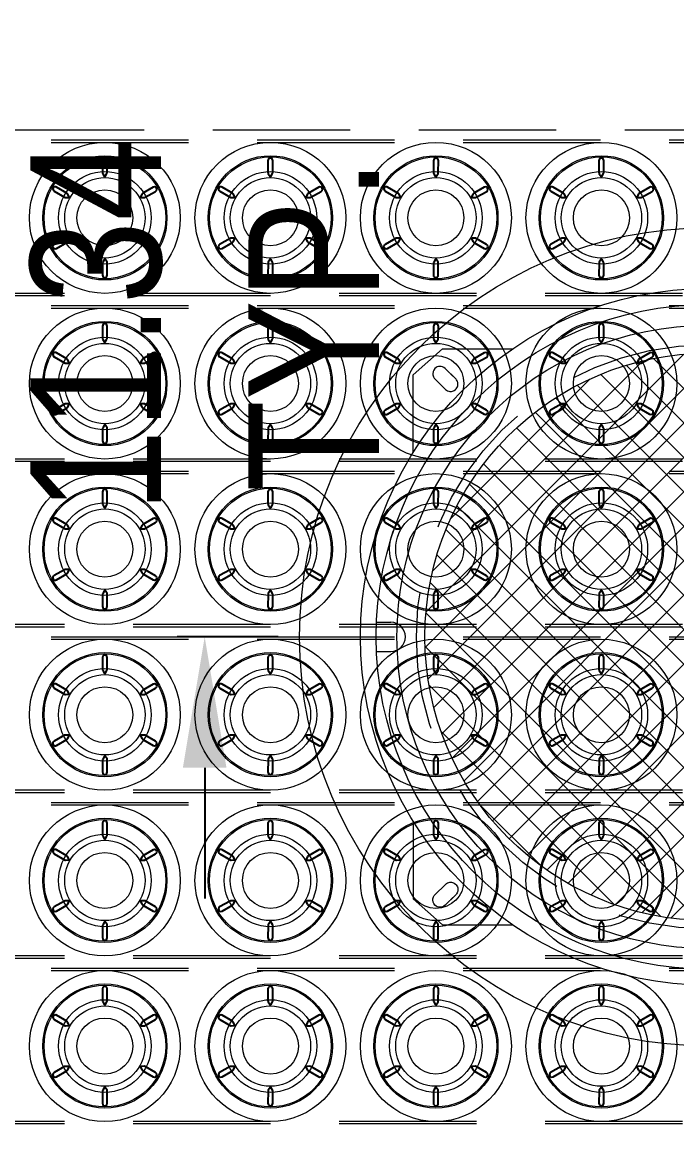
# Model space of a CAD drawing. Extents: x 0 to 216, y -5 to 280.
# Drawn here: x 115.29 to 127.21, y 195.02 to 215.15 of the extents above; entities that cross this region are included whole.
import ezdxf

# ---------------------------------------------------------------- set-up
doc = ezdxf.new("R2010")
doc.units = 0
doc.header["$LTSCALE"] = 10
doc.header["$MEASUREMENT"] = 0
doc.header["$PDMODE"] = 35
doc.linetypes.add('DASHED2', pattern=[0.375, 0.25, -0.125])
doc.linetypes.add('HIDDEN', pattern=[0.375, 0.25, -0.125])
doc.layers.get('0').update_dxf_attribs({"linetype": 'CONTINUOUS'})
doc.layers.get('Defpoints').update_dxf_attribs({"linetype": 'CONTINUOUS'})
for name, color, linetype, lineweight in [('CADdetails-1-ANNO', 41, 'CONTINUOUS', 5), ('CADdetails-2-HATCH', 8, 'CONTINUOUS', 5), ('CADdetails-3-HIDDEN', 11, 'HIDDEN', 5), ('CADdetails-4-LIGHT', 3, 'CONTINUOUS', 13), ('CADdetails-5-MEDIUM', 4, 'CONTINUOUS', 18)]:
    doc.layers.add(name, color=color, linetype=linetype, lineweight=lineweight)
doc.layers.add('SoftPrint', color=248, linetype='CONTINUOUS')
doc.styles.add('CADdetails-DIMENSIONS', font='ARIALN.TTF', dxfattribs={"height": 2.38})
doc.dimstyles.new('CADdetails-DIM', dxfattribs={"dimtxt": 2.38, "dimasz": 2.38, "dimexe": 0.5, "dimexo": 1.5, "dimgap": 1, "dimtad": 0, "dimzin": 0, "dimdsep": 46, "dimtxsty": 'CADdetails-DIMENSIONS', "dimcen": 1, "dimclrd": 256, "dimclre": 256, "dimclrt": 256, "dimadec": 0, "dimazin": 0, "dimtfac": 1, "dimtofl": 0, "dimtmove": 0, "dimatfit": 3, "dimfxl": 1, "dimtolj": 1, "dimtzin": 0, "dimarcsym": 0})

# ---------------------------------------------------------------- blocks, each defined once
blk = doc.blocks.new('*D15')
at = {"layer": 'CADdetails-1-ANNO', "lineweight": -2, "transparency": 16777216}
for p, q in [((82.067, 214.685), (82.067, 232.453)), ((150.109, 214.685), (150.109, 232.453)), ((84.447, 231.953), (113.523, 231.953)), ((147.729, 231.953), (118.652, 231.953))]:
    blk.add_line(p, q, dxfattribs=at)
at = {"layer": 'CADdetails-1-ANNO', "transparency": 16777216}
for points in [[(84.447, 232.35), (84.447, 231.556), (82.067, 231.953)], [(147.729, 232.35), (147.729, 231.556), (150.109, 231.953)]]:
    blk.add_solid(points, dxfattribs=at)
at = {"layer": 'Defpoints', "color": 0, "transparency": 16777216}
for p in [(150.109, 231.953), (82.067, 213.185), (150.109, 213.185)]:
    blk.add_point(p, dxfattribs=at)
at = {"layer": 'CADdetails-1-ANNO', "transparency": 16777216, "insert": (116.088, 231.953), "char_height": 2.38, "attachment_point": 5, "style": 'CADdetails-DIMENSIONS'}
blk.add_mtext("\\A1;16'", dxfattribs=at)
blk = doc.blocks.new('*D32')
at = {"layer": 'CADdetails-1-ANNO', "lineweight": -2, "transparency": 16777216}
for p, q in [((118.613, 217.692), (118.613, 220.072)), ((117.113, 215.312), (118.113, 215.312)), ((119.948, 203.971), (118.113, 203.971)), ((118.613, 201.591), (118.613, 199.211))]:
    blk.add_line(p, q, dxfattribs=at)
at = {"layer": 'CADdetails-1-ANNO', "transparency": 16777216}
for points in [[(118.216, 217.692), (119.009, 217.692), (118.613, 215.312)], [(118.216, 201.591), (119.009, 201.591), (118.613, 203.971)]]:
    blk.add_solid(points, dxfattribs=at)
at = {"layer": 'Defpoints', "color": 0, "transparency": 16777216}
for p in [(118.613, 215.312), (118.613, 203.971), (121.448, 203.971)]:
    blk.add_point(p, dxfattribs=at)
at = {"layer": 'CADdetails-1-ANNO', "transparency": 16777216, "insert": (118.613, 209.641), "char_height": 2.38, "attachment_point": 5, "rotation": 90, "style": 'CADdetails-DIMENSIONS'}
blk.add_mtext('\\A1;11.34\\PTYP.', dxfattribs=at)
blk = doc.blocks.new('*U179')
at = {"layer": 'SoftPrint'}
blk.add_lwpolyline([(0.106, 0.017, 0.143172), (0.12, 0.031), (0.148, 0.086, 0.555128), (0.142, 0.097), (0.08, 0.098, 0.137274), (0.062, 0.093), (-0.127, -0.015, 1), (-0.083, -0.092)], format="xyb", close=True, dxfattribs=at)
blk = doc.blocks.new('*U180')
at = {"color": 0, "linetype": 'ByBlock', "lineweight": -2, "transparency": 16777216}
for p, rotation in [((-0.006, 0.923), 239.9999999999999), ((-0.802, 0.457), 299.9999999999998), ((0.797, 0.467), 180), ((0.802, -0.457), 120), ((0.006, -0.923), 59.99999999999997)]:
    blk.add_blockref('*U179', p, dxfattribs=dict(at, rotation=rotation))
blk.add_blockref('*U179', (-0.797, -0.467), dxfattribs=at)
blk = doc.blocks.new('*U181')
at = {"layer": 'SoftPrint'}
blk.add_lwpolyline([(0.106, 0.017, 0.143172), (0.12, 0.031), (0.148, 0.086, 0.555128), (0.142, 0.097), (0.08, 0.098, 0.137274), (0.062, 0.093), (-0.127, -0.015, 1), (-0.083, -0.092)], format="xyb", close=True, dxfattribs=at)
blk = doc.blocks.new('*U182')
at = {"color": 0, "linetype": 'ByBlock', "lineweight": -2, "transparency": 16777216}
for p, rotation in [((-0.006, 0.923), 239.9999999999999), ((-0.802, 0.457), 299.9999999999998), ((0.797, 0.467), 180), ((0.802, -0.457), 120), ((0.006, -0.923), 59.99999999999997)]:
    blk.add_blockref('*U181', p, dxfattribs=dict(at, rotation=rotation))
blk.add_blockref('*U181', (-0.797, -0.467), dxfattribs=at)
blk = doc.blocks.new('*U183')
at = {"layer": 'SoftPrint'}
blk.add_lwpolyline([(0.106, 0.017, 0.143172), (0.12, 0.031), (0.148, 0.086, 0.555128), (0.142, 0.097), (0.08, 0.098, 0.137274), (0.062, 0.093), (-0.127, -0.015, 1), (-0.083, -0.092)], format="xyb", close=True, dxfattribs=at)
blk = doc.blocks.new('*U184')
at = {"color": 0, "linetype": 'ByBlock', "lineweight": -2, "transparency": 16777216}
for p, rotation in [((-0.006, 0.923), 239.9999999999999), ((-0.802, 0.457), 299.9999999999998), ((0.797, 0.467), 180), ((0.802, -0.457), 120), ((0.006, -0.923), 59.99999999999997)]:
    blk.add_blockref('*U183', p, dxfattribs=dict(at, rotation=rotation))
blk.add_blockref('*U183', (-0.797, -0.467), dxfattribs=at)
blk = doc.blocks.new('*U185')
at = {"layer": 'SoftPrint'}
blk.add_lwpolyline([(0.106, 0.017, 0.143172), (0.12, 0.031), (0.148, 0.086, 0.555128), (0.142, 0.097), (0.08, 0.098, 0.137274), (0.062, 0.093), (-0.127, -0.015, 1), (-0.083, -0.092)], format="xyb", close=True, dxfattribs=at)
blk = doc.blocks.new('*U186')
at = {"color": 0, "linetype": 'ByBlock', "lineweight": -2, "transparency": 16777216}
for p, rotation in [((-0.006, 0.923), 239.9999999999999), ((-0.802, 0.457), 299.9999999999998), ((0.797, 0.467), 180), ((0.802, -0.457), 120), ((0.006, -0.923), 59.99999999999997)]:
    blk.add_blockref('*U185', p, dxfattribs=dict(at, rotation=rotation))
blk.add_blockref('*U185', (-0.797, -0.467), dxfattribs=at)
blk = doc.blocks.new('*U187')
at = {"layer": 'SoftPrint'}
blk.add_lwpolyline([(0.106, 0.017, 0.143172), (0.12, 0.031), (0.148, 0.086, 0.555128), (0.142, 0.097), (0.08, 0.098, 0.137274), (0.062, 0.093), (-0.127, -0.015, 1), (-0.083, -0.092)], format="xyb", close=True, dxfattribs=at)
blk = doc.blocks.new('*U188')
at = {"color": 0, "linetype": 'ByBlock', "lineweight": -2, "transparency": 16777216}
for p, rotation in [((-0.006, 0.923), 239.9999999999999), ((-0.802, 0.457), 299.9999999999998), ((0.797, 0.467), 180), ((0.802, -0.457), 120), ((0.006, -0.923), 59.99999999999997)]:
    blk.add_blockref('*U187', p, dxfattribs=dict(at, rotation=rotation))
blk.add_blockref('*U187', (-0.797, -0.467), dxfattribs=at)
blk = doc.blocks.new('*U189')
at = {"layer": 'SoftPrint'}
blk.add_lwpolyline([(0.106, 0.017, 0.143172), (0.12, 0.031), (0.148, 0.086, 0.555128), (0.142, 0.097), (0.08, 0.098, 0.137274), (0.062, 0.093), (-0.127, -0.015, 1), (-0.083, -0.092)], format="xyb", close=True, dxfattribs=at)
blk = doc.blocks.new('*U190')
at = {"color": 0, "linetype": 'ByBlock', "lineweight": -2, "transparency": 16777216}
for p, rotation in [((-0.006, 0.923), 239.9999999999999), ((-0.802, 0.457), 299.9999999999998), ((0.797, 0.467), 180), ((0.802, -0.457), 120), ((0.006, -0.923), 59.99999999999997)]:
    blk.add_blockref('*U189', p, dxfattribs=dict(at, rotation=rotation))
blk.add_blockref('*U189', (-0.797, -0.467), dxfattribs=at)
blk = doc.blocks.new('*U191')
at = {"layer": 'SoftPrint'}
blk.add_lwpolyline([(0.106, 0.017, 0.143172), (0.12, 0.031), (0.148, 0.086, 0.555128), (0.142, 0.097), (0.08, 0.098, 0.137274), (0.062, 0.093), (-0.127, -0.015, 1), (-0.083, -0.092)], format="xyb", close=True, dxfattribs=at)
blk = doc.blocks.new('*U192')
at = {"color": 0, "linetype": 'ByBlock', "lineweight": -2, "transparency": 16777216}
for p, rotation in [((-0.006, 0.923), 239.9999999999999), ((-0.802, 0.457), 299.9999999999998), ((0.797, 0.467), 180), ((0.802, -0.457), 120), ((0.006, -0.923), 59.99999999999997)]:
    blk.add_blockref('*U191', p, dxfattribs=dict(at, rotation=rotation))
blk.add_blockref('*U191', (-0.797, -0.467), dxfattribs=at)
blk = doc.blocks.new('*U193')
at = {"layer": 'SoftPrint'}
blk.add_lwpolyline([(0.106, 0.017, 0.143172), (0.12, 0.031), (0.148, 0.086, 0.555128), (0.142, 0.097), (0.08, 0.098, 0.137274), (0.062, 0.093), (-0.127, -0.015, 1), (-0.083, -0.092)], format="xyb", close=True, dxfattribs=at)
blk = doc.blocks.new('*U194')
at = {"color": 0, "linetype": 'ByBlock', "lineweight": -2, "transparency": 16777216}
for p, rotation in [((-0.006, 0.923), 239.9999999999999), ((-0.802, 0.457), 299.9999999999998), ((0.797, 0.467), 180), ((0.802, -0.457), 120), ((0.006, -0.923), 59.99999999999997)]:
    blk.add_blockref('*U193', p, dxfattribs=dict(at, rotation=rotation))
blk.add_blockref('*U193', (-0.797, -0.467), dxfattribs=at)
blk = doc.blocks.new('*U195')
at = {"layer": 'SoftPrint'}
blk.add_lwpolyline([(0.106, 0.017, 0.143172), (0.12, 0.031), (0.148, 0.086, 0.555128), (0.142, 0.097), (0.08, 0.098, 0.137274), (0.062, 0.093), (-0.127, -0.015, 1), (-0.083, -0.092)], format="xyb", close=True, dxfattribs=at)
blk = doc.blocks.new('*U196')
at = {"color": 0, "linetype": 'ByBlock', "lineweight": -2, "transparency": 16777216}
for p, rotation in [((-0.006, 0.923), 239.9999999999999), ((-0.802, 0.457), 299.9999999999998), ((0.797, 0.467), 180), ((0.802, -0.457), 120), ((0.006, -0.923), 59.99999999999997)]:
    blk.add_blockref('*U195', p, dxfattribs=dict(at, rotation=rotation))
blk.add_blockref('*U195', (-0.797, -0.467), dxfattribs=at)
blk = doc.blocks.new('*U197')
at = {"layer": 'SoftPrint'}
blk.add_lwpolyline([(0.106, 0.017, 0.143172), (0.12, 0.031), (0.148, 0.086, 0.555128), (0.142, 0.097), (0.08, 0.098, 0.137274), (0.062, 0.093), (-0.127, -0.015, 1), (-0.083, -0.092)], format="xyb", close=True, dxfattribs=at)
blk = doc.blocks.new('*U198')
at = {"color": 0, "linetype": 'ByBlock', "lineweight": -2, "transparency": 16777216}
for p, rotation in [((-0.006, 0.923), 239.9999999999999), ((-0.802, 0.457), 299.9999999999998), ((0.797, 0.467), 180), ((0.802, -0.457), 120), ((0.006, -0.923), 59.99999999999997)]:
    blk.add_blockref('*U197', p, dxfattribs=dict(at, rotation=rotation))
blk.add_blockref('*U197', (-0.797, -0.467), dxfattribs=at)
blk = doc.blocks.new('*U199')
at = {"layer": 'SoftPrint'}
blk.add_lwpolyline([(0.106, 0.017, 0.143172), (0.12, 0.031), (0.148, 0.086, 0.555128), (0.142, 0.097), (0.08, 0.098, 0.137274), (0.062, 0.093), (-0.127, -0.015, 1), (-0.083, -0.092)], format="xyb", close=True, dxfattribs=at)
blk = doc.blocks.new('*U200')
at = {"color": 0, "linetype": 'ByBlock', "lineweight": -2, "transparency": 16777216}
for p, rotation in [((-0.006, 0.923), 239.9999999999999), ((-0.802, 0.457), 299.9999999999998), ((0.797, 0.467), 180), ((0.802, -0.457), 120), ((0.006, -0.923), 59.99999999999997)]:
    blk.add_blockref('*U199', p, dxfattribs=dict(at, rotation=rotation))
blk.add_blockref('*U199', (-0.797, -0.467), dxfattribs=at)
blk = doc.blocks.new('*U201')
at = {"layer": 'SoftPrint'}
blk.add_lwpolyline([(0.106, 0.017, 0.143172), (0.12, 0.031), (0.148, 0.086, 0.555128), (0.142, 0.097), (0.08, 0.098, 0.137274), (0.062, 0.093), (-0.127, -0.015, 1), (-0.083, -0.092)], format="xyb", close=True, dxfattribs=at)
blk = doc.blocks.new('*U202')
at = {"color": 0, "linetype": 'ByBlock', "lineweight": -2, "transparency": 16777216}
for p, rotation in [((-0.006, 0.923), 239.9999999999999), ((-0.802, 0.457), 299.9999999999998), ((0.797, 0.467), 180), ((0.802, -0.457), 120), ((0.006, -0.923), 59.99999999999997)]:
    blk.add_blockref('*U201', p, dxfattribs=dict(at, rotation=rotation))
blk.add_blockref('*U201', (-0.797, -0.467), dxfattribs=at)
blk = doc.blocks.new('*U203')
at = {"layer": 'SoftPrint'}
blk.add_lwpolyline([(0.106, 0.017, 0.143172), (0.12, 0.031), (0.148, 0.086, 0.555128), (0.142, 0.097), (0.08, 0.098, 0.137274), (0.062, 0.093), (-0.127, -0.015, 1), (-0.083, -0.092)], format="xyb", close=True, dxfattribs=at)
blk = doc.blocks.new('*U204')
at = {"color": 0, "linetype": 'ByBlock', "lineweight": -2, "transparency": 16777216}
for p, rotation in [((-0.006, 0.923), 239.9999999999999), ((-0.802, 0.457), 299.9999999999998), ((0.797, 0.467), 180), ((0.802, -0.457), 120), ((0.006, -0.923), 59.99999999999997)]:
    blk.add_blockref('*U203', p, dxfattribs=dict(at, rotation=rotation))
blk.add_blockref('*U203', (-0.797, -0.467), dxfattribs=at)
blk = doc.blocks.new('*U205')
at = {"layer": 'SoftPrint'}
blk.add_lwpolyline([(0.106, 0.017, 0.143172), (0.12, 0.031), (0.148, 0.086, 0.555128), (0.142, 0.097), (0.08, 0.098, 0.137274), (0.062, 0.093), (-0.127, -0.015, 1), (-0.083, -0.092)], format="xyb", close=True, dxfattribs=at)
blk = doc.blocks.new('*U206')
at = {"color": 0, "linetype": 'ByBlock', "lineweight": -2, "transparency": 16777216}
for p, rotation in [((-0.006, 0.923), 239.9999999999999), ((-0.802, 0.457), 299.9999999999998), ((0.797, 0.467), 180), ((0.802, -0.457), 120), ((0.006, -0.923), 59.99999999999997)]:
    blk.add_blockref('*U205', p, dxfattribs=dict(at, rotation=rotation))
blk.add_blockref('*U205', (-0.797, -0.467), dxfattribs=at)
blk = doc.blocks.new('*U207')
at = {"layer": 'SoftPrint'}
blk.add_lwpolyline([(0.106, 0.017, 0.143172), (0.12, 0.031), (0.148, 0.086, 0.555128), (0.142, 0.097), (0.08, 0.098, 0.137274), (0.062, 0.093), (-0.127, -0.015, 1), (-0.083, -0.092)], format="xyb", close=True, dxfattribs=at)
blk = doc.blocks.new('*U208')
at = {"color": 0, "linetype": 'ByBlock', "lineweight": -2, "transparency": 16777216}
for p, rotation in [((-0.006, 0.923), 239.9999999999999), ((-0.802, 0.457), 299.9999999999998), ((0.797, 0.467), 180), ((0.802, -0.457), 120), ((0.006, -0.923), 59.99999999999997)]:
    blk.add_blockref('*U207', p, dxfattribs=dict(at, rotation=rotation))
blk.add_blockref('*U207', (-0.797, -0.467), dxfattribs=at)
blk = doc.blocks.new('*U209')
at = {"layer": 'SoftPrint'}
blk.add_lwpolyline([(0.106, 0.017, 0.143172), (0.12, 0.031), (0.148, 0.086, 0.555128), (0.142, 0.097), (0.08, 0.098, 0.137274), (0.062, 0.093), (-0.127, -0.015, 1), (-0.083, -0.092)], format="xyb", close=True, dxfattribs=at)
blk = doc.blocks.new('*U210')
at = {"color": 0, "linetype": 'ByBlock', "lineweight": -2, "transparency": 16777216}
for p, rotation in [((-0.006, 0.923), 239.9999999999999), ((-0.802, 0.457), 299.9999999999998), ((0.797, 0.467), 180), ((0.802, -0.457), 120), ((0.006, -0.923), 59.99999999999997)]:
    blk.add_blockref('*U209', p, dxfattribs=dict(at, rotation=rotation))
blk.add_blockref('*U209', (-0.797, -0.467), dxfattribs=at)
blk = doc.blocks.new('*U211')
at = {"layer": 'SoftPrint'}
blk.add_lwpolyline([(0.106, 0.017, 0.143172), (0.12, 0.031), (0.148, 0.086, 0.555128), (0.142, 0.097), (0.08, 0.098, 0.137274), (0.062, 0.093), (-0.127, -0.015, 1), (-0.083, -0.092)], format="xyb", close=True, dxfattribs=at)
blk = doc.blocks.new('*U212')
at = {"color": 0, "linetype": 'ByBlock', "lineweight": -2, "transparency": 16777216}
for p, rotation in [((-0.006, 0.923), 239.9999999999999), ((-0.802, 0.457), 299.9999999999998), ((0.797, 0.467), 180), ((0.802, -0.457), 120), ((0.006, -0.923), 59.99999999999997)]:
    blk.add_blockref('*U211', p, dxfattribs=dict(at, rotation=rotation))
blk.add_blockref('*U211', (-0.797, -0.467), dxfattribs=at)
blk = doc.blocks.new('*U213')
at = {"layer": 'SoftPrint'}
blk.add_lwpolyline([(0.106, 0.017, 0.143172), (0.12, 0.031), (0.148, 0.086, 0.555128), (0.142, 0.097), (0.08, 0.098, 0.137274), (0.062, 0.093), (-0.127, -0.015, 1), (-0.083, -0.092)], format="xyb", close=True, dxfattribs=at)
blk = doc.blocks.new('*U214')
at = {"color": 0, "linetype": 'ByBlock', "lineweight": -2, "transparency": 16777216}
for p, rotation in [((-0.006, 0.923), 239.9999999999999), ((-0.802, 0.457), 299.9999999999998), ((0.797, 0.467), 180), ((0.802, -0.457), 120), ((0.006, -0.923), 59.99999999999997)]:
    blk.add_blockref('*U213', p, dxfattribs=dict(at, rotation=rotation))
blk.add_blockref('*U213', (-0.797, -0.467), dxfattribs=at)
blk = doc.blocks.new('*U215')
at = {"layer": 'SoftPrint'}
blk.add_lwpolyline([(0.106, 0.017, 0.143172), (0.12, 0.031), (0.148, 0.086, 0.555128), (0.142, 0.097), (0.08, 0.098, 0.137274), (0.062, 0.093), (-0.127, -0.015, 1), (-0.083, -0.092)], format="xyb", close=True, dxfattribs=at)
blk = doc.blocks.new('*U216')
at = {"color": 0, "linetype": 'ByBlock', "lineweight": -2, "transparency": 16777216}
for p, rotation in [((-0.006, 0.923), 239.9999999999999), ((-0.802, 0.457), 299.9999999999998), ((0.797, 0.467), 180), ((0.802, -0.457), 120), ((0.006, -0.923), 59.99999999999997)]:
    blk.add_blockref('*U215', p, dxfattribs=dict(at, rotation=rotation))
blk.add_blockref('*U215', (-0.797, -0.467), dxfattribs=at)
blk = doc.blocks.new('*U217')
at = {"layer": 'SoftPrint'}
blk.add_lwpolyline([(0.106, 0.017, 0.143172), (0.12, 0.031), (0.148, 0.086, 0.555128), (0.142, 0.097), (0.08, 0.098, 0.137274), (0.062, 0.093), (-0.127, -0.015, 1), (-0.083, -0.092)], format="xyb", close=True, dxfattribs=at)
blk = doc.blocks.new('*U218')
at = {"color": 0, "linetype": 'ByBlock', "lineweight": -2, "transparency": 16777216}
for p, rotation in [((-0.006, 0.923), 239.9999999999999), ((-0.802, 0.457), 299.9999999999998), ((0.797, 0.467), 180), ((0.802, -0.457), 120), ((0.006, -0.923), 59.99999999999997)]:
    blk.add_blockref('*U217', p, dxfattribs=dict(at, rotation=rotation))
blk.add_blockref('*U217', (-0.797, -0.467), dxfattribs=at)
blk = doc.blocks.new('*U219')
at = {"layer": 'SoftPrint'}
blk.add_lwpolyline([(0.106, 0.017, 0.143172), (0.12, 0.031), (0.148, 0.086, 0.555128), (0.142, 0.097), (0.08, 0.098, 0.137274), (0.062, 0.093), (-0.127, -0.015, 1), (-0.083, -0.092)], format="xyb", close=True, dxfattribs=at)
blk = doc.blocks.new('*U220')
at = {"color": 0, "linetype": 'ByBlock', "lineweight": -2, "transparency": 16777216}
for p, rotation in [((-0.006, 0.923), 239.9999999999999), ((-0.802, 0.457), 299.9999999999998), ((0.797, 0.467), 180), ((0.802, -0.457), 120), ((0.006, -0.923), 59.99999999999997)]:
    blk.add_blockref('*U219', p, dxfattribs=dict(at, rotation=rotation))
blk.add_blockref('*U219', (-0.797, -0.467), dxfattribs=at)
blk = doc.blocks.new('*U221')
at = {"layer": 'SoftPrint'}
blk.add_lwpolyline([(0.106, 0.017, 0.143172), (0.12, 0.031), (0.148, 0.086, 0.555128), (0.142, 0.097), (0.08, 0.098, 0.137274), (0.062, 0.093), (-0.127, -0.015, 1), (-0.083, -0.092)], format="xyb", close=True, dxfattribs=at)
blk = doc.blocks.new('*U222')
at = {"color": 0, "linetype": 'ByBlock', "lineweight": -2, "transparency": 16777216}
for p, rotation in [((-0.006, 0.923), 239.9999999999999), ((-0.802, 0.457), 299.9999999999998), ((0.797, 0.467), 180), ((0.802, -0.457), 120), ((0.006, -0.923), 59.99999999999997)]:
    blk.add_blockref('*U221', p, dxfattribs=dict(at, rotation=rotation))
blk.add_blockref('*U221', (-0.797, -0.467), dxfattribs=at)
blk = doc.blocks.new('*U223')
at = {"layer": 'SoftPrint'}
blk.add_lwpolyline([(0.106, 0.017, 0.143172), (0.12, 0.031), (0.148, 0.086, 0.555128), (0.142, 0.097), (0.08, 0.098, 0.137274), (0.062, 0.093), (-0.127, -0.015, 1), (-0.083, -0.092)], format="xyb", close=True, dxfattribs=at)
blk = doc.blocks.new('*U224')
at = {"color": 0, "linetype": 'ByBlock', "lineweight": -2, "transparency": 16777216}
for p, rotation in [((-0.006, 0.923), 239.9999999999999), ((-0.802, 0.457), 299.9999999999998), ((0.797, 0.467), 180), ((0.802, -0.457), 120), ((0.006, -0.923), 59.99999999999997)]:
    blk.add_blockref('*U223', p, dxfattribs=dict(at, rotation=rotation))
blk.add_blockref('*U223', (-0.797, -0.467), dxfattribs=at)
blk = doc.blocks.new('*U225')
at = {"layer": 'SoftPrint'}
blk.add_lwpolyline([(0.106, 0.017, 0.143172), (0.12, 0.031), (0.148, 0.086, 0.555128), (0.142, 0.097), (0.08, 0.098, 0.137274), (0.062, 0.093), (-0.127, -0.015, 1), (-0.083, -0.092)], format="xyb", close=True, dxfattribs=at)
blk = doc.blocks.new('*U226')
at = {"color": 0, "linetype": 'ByBlock', "lineweight": -2, "transparency": 16777216}
for p, rotation in [((-0.006, 0.923), 239.9999999999999), ((-0.802, 0.457), 299.9999999999998), ((0.797, 0.467), 180), ((0.802, -0.457), 120), ((0.006, -0.923), 59.99999999999997)]:
    blk.add_blockref('*U225', p, dxfattribs=dict(at, rotation=rotation))
blk.add_blockref('*U225', (-0.797, -0.467), dxfattribs=at)

msp = doc.modelspace()

# ---------------------------------------------------------------- hatches: boundary and pattern name
at = {"layer": 'CADdetails-2-HATCH'}
h = msp.add_hatch(dxfattribs=at)
h.set_pattern_fill('ANSI37', color=256, scale=3.543854)
h.set_pattern_definition([(45, (239.47, -246.95816), (-0.3132354, 0.3132354), []), (135, (239.47, -246.95816), (-0.3132354, -0.3132354), [])])
edge = h.paths.add_edge_path()
edge.add_arc((127.782, 203.971), 5.161, 0, 360)

# ---------------------------------------------------------------- linework, layer by layer
at = {"layer": 'CADdetails-2-HATCH', "linetype": 'DASHED2'}
for p, q in [((82.067, 212.964), (142.312, 212.964)), ((142.312, 210.217), (82.067, 210.217)), ((82.067, 209.951), (142.312, 209.951)), ((142.312, 207.205), (82.067, 207.205)), ((82.067, 206.939), (142.312, 206.939)), ((142.312, 204.193), (82.067, 204.193)), ((82.067, 203.927), (142.312, 203.927)), ((142.312, 201.18), (82.067, 201.18)), ((82.067, 200.915), (142.312, 200.915)), ((142.312, 198.168), (82.067, 198.168)), ((82.067, 197.902), (142.312, 197.902)), ((142.312, 195.156), (82.067, 195.156))]:
    msp.add_line(p, q, dxfattribs=at)
at = {"layer": 'CADdetails-2-HATCH'}
for p, q in [((121.741, 204.237), (122.001, 204.237)), ((121.741, 203.705), (122.001, 203.705))]:
    msp.add_line(p, q, dxfattribs=at)
at = {"layer": 'CADdetails-2-HATCH', "linetype": 'DASHED2'}
for points in [[(82.067, 213.008), (142.312, 213.008), (142.312, 210.173), (82.067, 210.173)], [(82.067, 209.996), (142.312, 209.996), (142.312, 207.161), (82.067, 207.161)], [(82.067, 206.984), (142.312, 206.984), (142.312, 204.148), (82.067, 204.148)], [(82.067, 203.971), (142.312, 203.971), (142.312, 201.136), (82.067, 201.136)], [(82.067, 200.959), (142.312, 200.959), (142.312, 198.124), (82.067, 198.124)], [(82.067, 197.947), (142.312, 197.947), (142.312, 195.112), (82.067, 195.112)]]:
    msp.add_lwpolyline(points, close=True, dxfattribs=at)
at = {"layer": 'CADdetails-2-HATCH', "flags": 128}
for points in [[(123.175, 208.669), (122.989, 208.851), (122.967, 208.868), (122.942, 208.88), (122.914, 208.888), (122.896, 208.889), (122.868, 208.886), (122.846, 208.879), (122.824, 208.868), (122.801, 208.849), (122.781, 208.823), (122.769, 208.795), (122.763, 208.756), (122.765, 208.735), (122.776, 208.699), (122.791, 208.675), (122.803, 208.661), (122.996, 208.472), (123.011, 208.46), (123.034, 208.446), (123.058, 208.438), (123.075, 208.435), (123.089, 208.434), (123.106, 208.435), (123.123, 208.439), (123.141, 208.445), (123.156, 208.452), (123.176, 208.467), (123.191, 208.482), (123.203, 208.5), (123.212, 208.518), (123.218, 208.537), (123.221, 208.552), (123.222, 208.567), (123.22, 208.585), (123.218, 208.598), (123.214, 208.611), (123.207, 208.627), (123.196, 208.646), (123.188, 208.656), (123.089, 208.752)], [(123.175, 199.274), (122.989, 199.091), (122.967, 199.074), (122.942, 199.062), (122.914, 199.055), (122.896, 199.054), (122.868, 199.056), (122.846, 199.063), (122.824, 199.075), (122.801, 199.093), (122.781, 199.119), (122.769, 199.147), (122.763, 199.186), (122.765, 199.207), (122.776, 199.243), (122.791, 199.268), (122.803, 199.281), (122.996, 199.47), (123.011, 199.483), (123.034, 199.496), (123.058, 199.504), (123.075, 199.507), (123.089, 199.508), (123.106, 199.507), (123.123, 199.503), (123.141, 199.498), (123.156, 199.49), (123.176, 199.476), (123.191, 199.461), (123.203, 199.443), (123.212, 199.425), (123.218, 199.406), (123.221, 199.39), (123.222, 199.375), (123.22, 199.358), (123.218, 199.344), (123.214, 199.332), (123.207, 199.315), (123.196, 199.297), (123.188, 199.287), (123.089, 199.19)]]:
    msp.add_lwpolyline(points, dxfattribs=at)
at = {"layer": 'CADdetails-2-HATCH'}
for centre, radius in [((116.796, 211.591), 1.13), ((116.796, 211.591), 1.13), ((116.796, 211.591), 1.107), ((119.809, 211.591), 1.13), ((119.809, 211.591), 1.13), ((119.809, 211.591), 1.107), ((122.821, 211.591), 1.13), ((122.821, 211.591), 1.13), ((122.821, 211.591), 1.107), ((125.833, 211.591), 1.13), ((125.833, 211.591), 1.13), ((125.833, 211.591), 1.107), ((116.796, 211.591), 0.842), ((119.809, 211.591), 0.842), ((122.821, 211.591), 0.842), ((125.833, 211.591), 0.842), ((116.796, 211.591), 0.731), ((116.796, 211.591), 0.731), ((119.809, 211.591), 0.731), ((119.809, 211.591), 0.731), ((122.821, 211.591), 0.731), ((122.821, 211.591), 0.731), ((125.833, 211.591), 0.731), ((125.833, 211.591), 0.731), ((127.782, 203.971), 6.047), ((116.796, 208.578), 1.13), ((116.796, 208.578), 1.13), ((116.796, 208.578), 1.107), ((119.809, 208.578), 1.13), ((119.809, 208.578), 1.13), ((119.809, 208.578), 1.107), ((122.821, 208.578), 1.13), ((122.821, 208.578), 1.13), ((122.821, 208.578), 1.107), ((125.833, 208.578), 1.13), ((125.833, 208.578), 1.13), ((125.833, 208.578), 1.107), ((116.796, 208.578), 0.842), ((119.809, 208.578), 0.842), ((122.821, 208.578), 0.842), ((125.833, 208.578), 0.842), ((116.796, 208.578), 0.731), ((116.796, 208.578), 0.731), ((119.809, 208.578), 0.731), ((119.809, 208.578), 0.731), ((122.821, 208.578), 0.731), ((122.821, 208.578), 0.731), ((127.782, 203.971), 5.161), ((125.833, 208.578), 0.731), ((125.833, 208.578), 0.731), ((116.796, 205.566), 1.13), ((116.796, 205.566), 1.13), ((116.796, 205.566), 1.107), ((119.809, 205.566), 1.13), ((119.809, 205.566), 1.13), ((119.809, 205.566), 1.107), ((122.821, 205.566), 1.13), ((122.821, 205.566), 1.13), ((122.821, 205.566), 1.107), ((125.833, 205.566), 1.13), ((125.833, 205.566), 1.13), ((125.833, 205.566), 1.107), ((116.796, 205.566), 0.842), ((119.809, 205.566), 0.842), ((122.821, 205.566), 0.842), ((125.833, 205.566), 0.842), ((116.796, 205.566), 0.731), ((116.796, 205.566), 0.731), ((119.809, 205.566), 0.731), ((119.809, 205.566), 0.731), ((122.821, 205.566), 0.731), ((122.821, 205.566), 0.731), ((125.833, 205.566), 0.731), ((125.833, 205.566), 0.731), ((116.796, 202.554), 1.13), ((116.796, 202.554), 1.13), ((116.796, 202.554), 1.107), ((119.809, 202.554), 1.13), ((119.809, 202.554), 1.13), ((119.809, 202.554), 1.107), ((122.821, 202.554), 1.13), ((122.821, 202.554), 1.13), ((122.821, 202.554), 1.107), ((125.833, 202.554), 1.13), ((125.833, 202.554), 1.13), ((125.833, 202.554), 1.107), ((116.796, 202.554), 0.842), ((119.809, 202.554), 0.842), ((122.821, 202.554), 0.842), ((125.833, 202.554), 0.842), ((116.796, 202.554), 0.731), ((116.796, 202.554), 0.731), ((119.809, 202.554), 0.731), ((119.809, 202.554), 0.731), ((122.821, 202.554), 0.731), ((122.821, 202.554), 0.731), ((125.833, 202.554), 0.731), ((125.833, 202.554), 0.731), ((116.796, 199.541), 1.13), ((116.796, 199.541), 1.13), ((116.796, 199.541), 1.107), ((119.809, 199.541), 1.13), ((119.809, 199.541), 1.13), ((119.809, 199.541), 1.107), ((122.821, 199.541), 1.13), ((122.821, 199.541), 1.13), ((122.821, 199.541), 1.107), ((125.833, 199.541), 1.13), ((125.833, 199.541), 1.13), ((125.833, 199.541), 1.107), ((116.796, 199.541), 0.842), ((116.796, 199.541), 0.731), ((116.796, 199.541), 0.731), ((119.809, 199.541), 0.842), ((119.809, 199.541), 0.731), ((119.809, 199.541), 0.731), ((122.821, 199.541), 0.842), ((122.821, 199.541), 0.731), ((122.821, 199.541), 0.731), ((125.833, 199.541), 0.842), ((125.833, 199.541), 0.731), ((125.833, 199.541), 0.731), ((116.796, 196.529), 1.13), ((116.796, 196.529), 1.13), ((119.809, 196.529), 1.13), ((119.809, 196.529), 1.13), ((122.821, 196.529), 1.13), ((122.821, 196.529), 1.13), ((125.833, 196.529), 1.13), ((125.833, 196.529), 1.13), ((116.796, 196.529), 1.107), ((119.809, 196.529), 1.107), ((122.821, 196.529), 1.107), ((125.833, 196.529), 1.107), ((116.796, 196.529), 0.842), ((116.796, 196.529), 0.731), ((116.796, 196.529), 0.731), ((119.809, 196.529), 0.842), ((119.809, 196.529), 0.731), ((119.809, 196.529), 0.731), ((122.821, 196.529), 0.842), ((122.821, 196.529), 0.731), ((122.821, 196.529), 0.731), ((125.833, 196.529), 0.842), ((125.833, 196.529), 0.731), ((125.833, 196.529), 0.731)]:
    msp.add_circle(centre, radius, dxfattribs=at)
msp.add_arc((122.001, 203.971), 0.266, 270, 90, dxfattribs=at)
at = {"layer": 'CADdetails-3-HIDDEN'}
msp.add_lwpolyline([(141.781, 213.185), (141.781, 213.717), (140.009, 213.717), (140.009, 213.185), (82.067, 213.185), (82.067, 195.112), (81.535, 195.112), (81.535, 193.34), (82.067, 193.34), (82.067, 179.164), (140.009, 179.164), (140.009, 178.633), (141.781, 178.633), (141.781, 179.164), (150.109, 179.164), (150.109, 213.185)], close=True, dxfattribs=at)
msp.add_circle((127.782, 203.971), 5.316, dxfattribs=at)
at = {"layer": 'CADdetails-4-LIGHT'}
for centre, radius in [((116.796, 211.591), 1.373), ((119.809, 211.591), 1.373), ((122.821, 211.591), 1.373), ((125.833, 211.591), 1.373), ((116.796, 211.591), 0.509), ((119.809, 211.591), 0.509), ((122.821, 211.591), 0.509), ((125.833, 211.591), 0.509), ((116.796, 208.578), 1.373), ((119.809, 208.578), 1.373), ((122.821, 208.578), 1.373), ((125.833, 208.578), 1.373), ((127.782, 203.971), 5.67), ((116.796, 208.578), 0.509), ((119.809, 208.578), 0.509), ((122.821, 208.578), 0.509), ((125.833, 208.578), 0.509), ((116.796, 205.566), 1.373), ((119.809, 205.566), 1.373), ((122.821, 205.566), 1.373), ((125.833, 205.566), 1.373), ((116.796, 205.566), 0.509), ((119.809, 205.566), 0.509), ((122.821, 205.566), 0.509), ((125.833, 205.566), 0.509), ((116.796, 202.554), 1.373), ((119.809, 202.554), 1.373), ((122.821, 202.554), 1.373), ((125.833, 202.554), 1.373), ((116.796, 202.554), 0.509), ((119.809, 202.554), 0.509), ((122.821, 202.554), 0.509), ((125.833, 202.554), 0.509), ((116.796, 199.541), 1.373), ((119.809, 199.541), 1.373), ((122.821, 199.541), 1.373), ((125.833, 199.541), 1.373), ((116.796, 199.541), 0.509), ((119.809, 199.541), 0.509), ((122.821, 199.541), 0.509), ((125.833, 199.541), 0.509), ((116.796, 196.529), 1.373), ((119.809, 196.529), 1.373), ((122.821, 196.529), 1.373), ((125.833, 196.529), 1.373), ((116.796, 196.529), 0.509), ((119.809, 196.529), 0.509), ((122.821, 196.529), 0.509), ((125.833, 196.529), 0.509)]:
    msp.add_circle(centre, radius, dxfattribs=at)
at = {"layer": 'CADdetails-5-MEDIUM'}
for p, q in [((122.944, 209.207), (122.409, 208.736)), ((122.944, 198.736), (122.409, 199.207))]:
    msp.add_line(p, q, dxfattribs=at)
at = {"layer": 'CADdetails-5-MEDIUM', "flags": 128}
for points in [[(122.944, 209.207), (124.216, 209.207)], [(122.409, 207.326), (122.409, 208.736)], [(122.409, 200.616), (122.409, 199.207)], [(122.944, 198.736), (124.216, 198.736)]]:
    msp.add_lwpolyline(points, dxfattribs=at)
at = {"layer": 'CADdetails-5-MEDIUM'}
for radius in [7.442, 6.335]:
    msp.add_circle((127.782, 203.971), radius, dxfattribs=at)

# ---------------------------------------------------------------- block references
for name, p in [('*U180', (116.796, 211.591)), ('*U192', (119.809, 211.591)), ('*U204', (122.821, 211.591)), ('*U216', (125.833, 211.591)), ('*U182', (116.796, 208.578)), ('*U194', (119.809, 208.578)), ('*U206', (122.821, 208.578)), ('*U218', (125.833, 208.578)), ('*U184', (116.796, 205.566)), ('*U196', (119.809, 205.566)), ('*U208', (122.821, 205.566)), ('*U220', (125.833, 205.566)), ('*U186', (116.796, 202.554)), ('*U198', (119.809, 202.554)), ('*U210', (122.821, 202.554)), ('*U222', (125.833, 202.554)), ('*U188', (116.796, 199.541)), ('*U200', (119.809, 199.541)), ('*U212', (122.821, 199.541)), ('*U224', (125.833, 199.541)), ('*U190', (116.796, 196.529)), ('*U202', (119.809, 196.529)), ('*U214', (122.821, 196.529)), ('*U226', (125.833, 196.529))]:
    msp.add_blockref(name, p)

# ---------------------------------------------------------------- dimensions: what is measured, and where the dimension line sits
at = {"layer": 'CADdetails-1-ANNO'}
dim = msp.add_linear_dim(base=(150.109, 231.953), p1=(82.067, 213.185), p2=(150.109, 213.185), text="16'", dimstyle='CADdetails-DIM', dxfattribs=at)
dim.commit()
dim.dimension.update_dxf_attribs({"geometry": '*D15', "text_midpoint": (116.088, 231.953)})
dim = msp.add_linear_dim(base=(118.613, 203.971), p1=(118.613, 215.312), p2=(121.448, 203.971), angle=90, text='<>\\PTYP.', dimstyle='CADdetails-DIM', dxfattribs=at)
dim.commit()
dim.dimension.update_dxf_attribs({"geometry": '*D32', "text_midpoint": (118.613, 209.641), "dimtype": 160})

doc.saveas('drawing.dxf')
